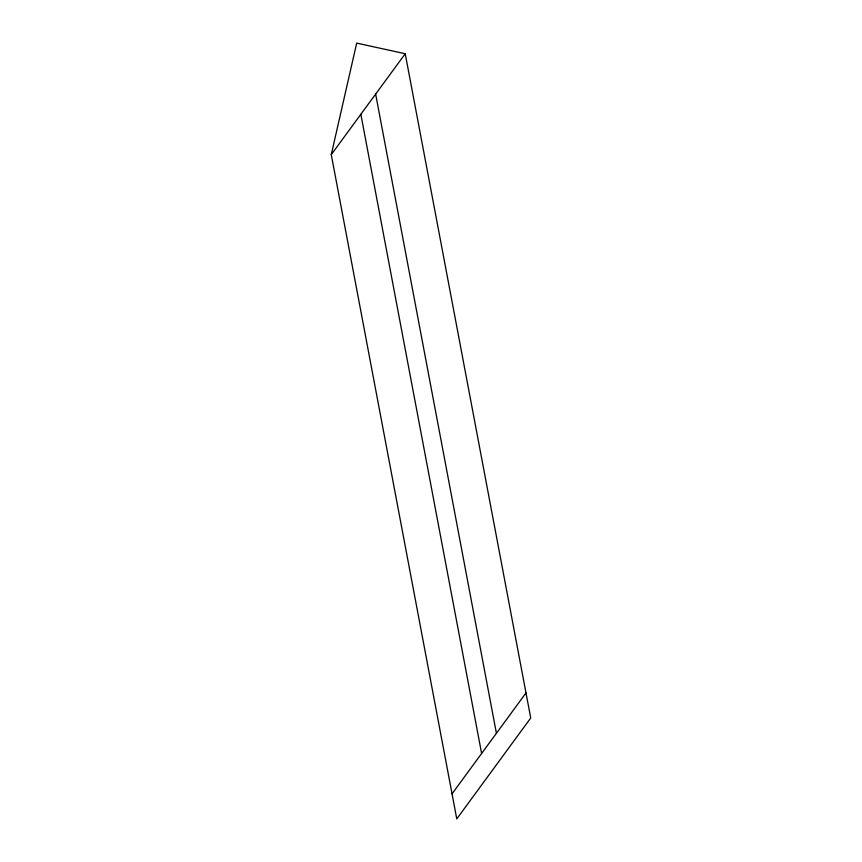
<?xml version="1.0" encoding="UTF-8"?>
<svg xmlns="http://www.w3.org/2000/svg" width="862" height="862" viewBox="0 0 862 862"><rect width="100%" height="100%" fill="white"/><g stroke="black" fill="none" stroke-linecap="round" stroke-linejoin="round"><path stroke-width="1.29" d="M331.267 154.643L356.696 43.1L405.226 53.735L530.733 717.992L456.774 818.9L331.267 154.643L405.226 53.735M452.044 793.837L526.003 692.919M375.638 94.098L496.415 733.293M360.844 114.28L481.621 753.474"/></g></svg>
